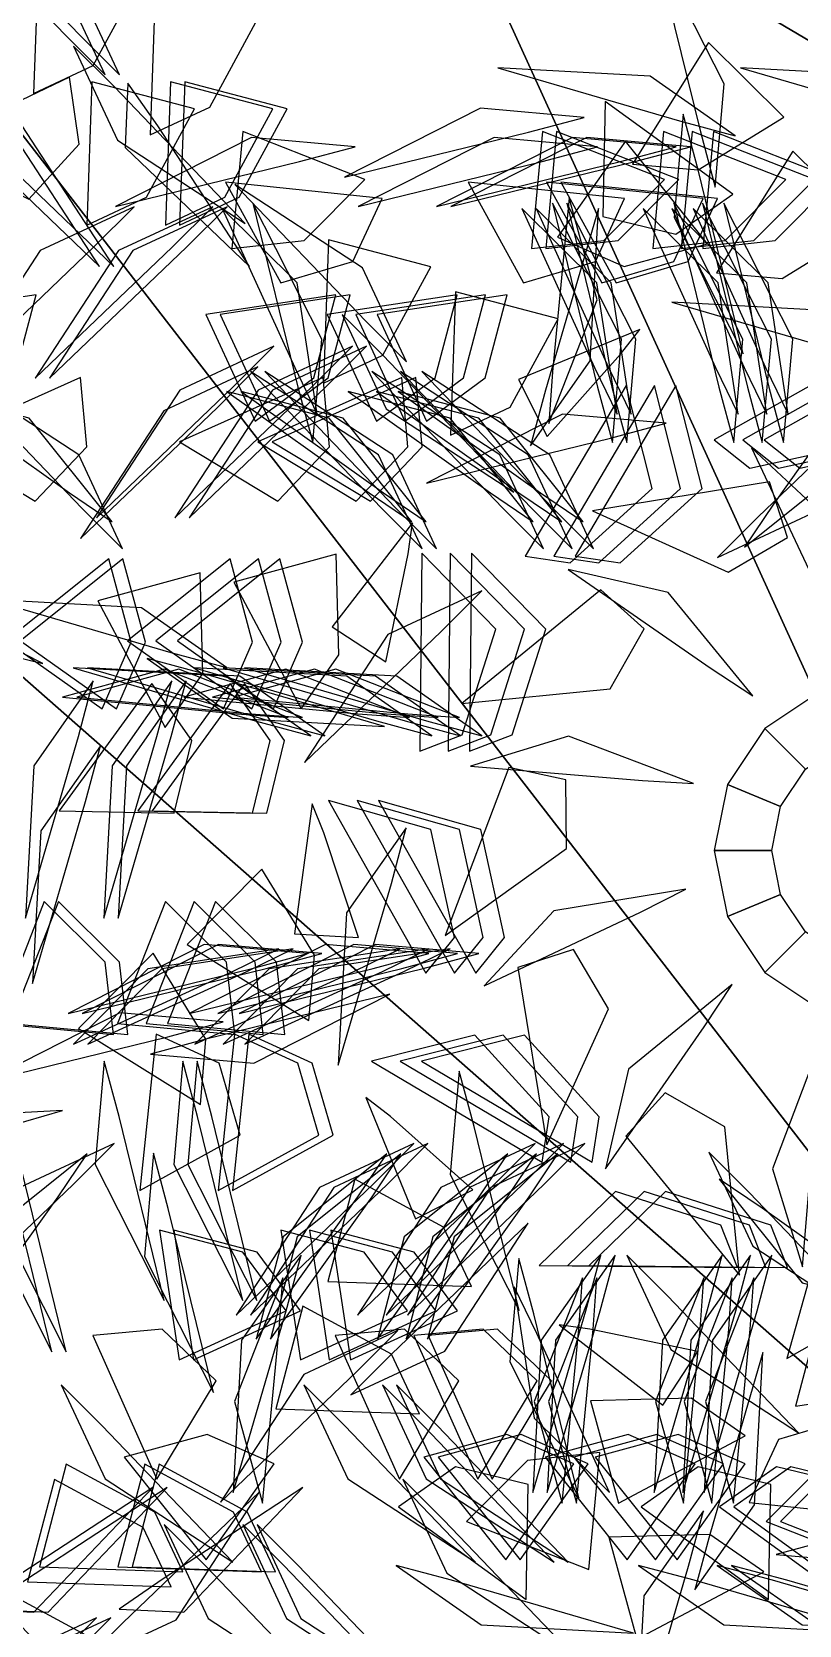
# Model space of a CAD drawing. Header units: millimetres. Extents: x 116.8 to 135.8, y -35.1 to -13.1.
# Drawn here: x 130.632 to 131.183, y -19.948 to -18.805 of the extents above; entities that cross this region are included whole.
import ezdxf

# ---------------------------------------------------------------- set-up
doc = ezdxf.new("R2010")
doc.units = ezdxf.units.MM
for name, color, linetype in [('FOGLIE', 62, 'CONTINUOUS'), ('GAMBO', 36, 'CONTINUOUS'), ('PARETE_INTERNA', 7, 'CONTINUOUS'), ('PRATO', 83, 'CONTINUOUS'), ('RIVESTIMENTO', 33, 'CONTINUOUS')]:
    doc.layers.add(name, color=color, linetype=linetype)

msp = doc.modelspace()

# ---------------------------------------------------------------- linework, layer by layer
at = {"layer": 'FOGLIE'}
for points in [[(130.655268, -18.806428, 4.457389), (130.684436, -18.835596, 4.457389), (130.652977, -18.768055, 4.392201), (130.56125, -18.70822, 4.44982)], [(130.665509, -18.806428, 4.314046), (130.694677, -18.835596, 4.314046), (130.663218, -18.768055, 4.248857), (130.571491, -18.70822, 4.306476)], [(130.675844, -18.829039, 1.951303), (130.710323, -18.765466, 1.918048), (130.636789, -18.746162, 1.811935), (130.633155, -18.849117, 1.925459)], [(131.111605, -18.876485, 3.83829), (131.122281, -18.916329, 3.83829), (131.128808, -18.842108, 3.773101), (131.079286, -18.744425, 3.83072)], [(130.759528, -18.858778, 1.708079), (130.794007, -18.795205, 1.674825), (130.720473, -18.775901, 1.568711), (130.716839, -18.878856, 1.682236)], [(131.280536, -18.817415, 1.772226), (131.320381, -18.828091, 1.772226), (131.259366, -18.785328, 1.707038), (131.15001, -18.779374, 1.764657)], [(130.690967, -18.844162, 4.690909), (130.661799, -18.814994, 4.690909), (130.693257, -18.882535, 4.62572), (130.784985, -18.94237, 4.683339)], [(131.109942, -18.903816, 4.167042), (131.171588, -18.866, 4.133788), (131.117557, -18.812515, 4.027674), (131.062933, -18.89986, 4.141199)], [(131.096771, -18.868666, 2.264369), (131.136615, -18.879342, 2.264369), (131.075601, -18.836579, 2.19918), (130.966245, -18.830625, 2.256799)], [(131.270871, -18.868666, 1.788264), (131.310716, -18.879342, 1.788264), (131.249701, -18.836579, 1.723076), (131.140345, -18.830625, 1.780695)], [(130.665866, -18.885422, 4.709379), (130.658932, -18.837249, 4.646392), (130.55522, -18.88689, 4.584589), (130.629593, -18.924966, 4.713118)], [(130.614651, -18.872384, 4.510238), (130.593315, -18.84154, 4.493062), (130.591253, -18.887888, 4.580519), (130.680514, -18.973321, 4.573603)], [(130.624892, -18.872384, 4.366894), (130.603556, -18.84154, 4.349719), (130.601495, -18.887888, 4.437175), (130.690755, -18.973321, 4.43026)], [(130.714037, -18.923558, 2.207891), (130.748515, -18.859985, 2.174637), (130.674981, -18.840681, 2.068523), (130.671348, -18.943636, 2.182048)], [(130.722184, -18.872384, 4.034133), (130.700847, -18.84154, 4.016958), (130.698786, -18.887888, 4.104414), (130.788046, -18.973321, 4.097499)], [(130.770363, -18.923558, 2.873414), (130.804842, -18.859985, 2.84016), (130.731308, -18.840681, 2.734046), (130.727674, -18.943637, 2.84757)], [(130.780604, -18.923558, 3.226653), (130.815083, -18.859985, 3.193399), (130.741549, -18.840681, 3.087285), (130.737915, -18.943637, 3.200809)], [(131.093963, -18.950024, 2.339468), (131.134809, -18.921274, 2.277491), (131.04333, -18.854917, 2.212156), (131.041739, -18.93729, 2.341435)], [(130.988325, -18.876858, 1.772226), (131.028169, -18.866182, 1.772226), (130.953948, -18.859655, 1.707038), (130.856265, -18.909177, 1.764657)], [(131.109942, -18.903816, 1.895174), (131.099265, -18.863971, 1.895174), (131.092739, -18.938193, 1.829986), (131.14226, -19.035875, 1.887605)], [(130.827328, -18.954522, 1.428323), (130.870885, -18.910706, 1.378133), (130.783172, -18.876336, 1.287773), (130.775361, -18.960387, 1.415739)], [(131.042393, -18.954522, 4.54604), (131.08595, -18.910706, 4.49585), (130.998237, -18.876336, 4.405489), (130.990426, -18.960387, 4.533455)], [(131.052634, -18.954522, 4.402697), (131.096192, -18.910706, 4.352507), (131.008478, -18.876336, 4.262146), (131.000667, -18.960387, 4.390112)], [(131.129443, -18.954522, 3.552876), (131.173, -18.910706, 3.502686), (131.085287, -18.876336, 3.412325), (131.077476, -18.960387, 3.540291)], [(131.149926, -18.954522, 4.069935), (131.193483, -18.910706, 4.019745), (131.105769, -18.876336, 3.929385), (131.097958, -18.960387, 4.057351)], [(131.165288, -18.954522, 3.701338), (131.208845, -18.910706, 3.651148), (131.121131, -18.876336, 3.560788), (131.11332, -18.960387, 3.688754)], [(130.823934, -18.897912, 2.264369), (130.863778, -18.887236, 2.264369), (130.789556, -18.880709, 2.19918), (130.691874, -18.93023, 2.256799)], [(130.998034, -18.897912, 1.788264), (131.037878, -18.887236, 1.788264), (130.963657, -18.880709, 1.723076), (130.865974, -18.93023, 1.780695)], [(131.05436, -18.897912, 2.453787), (131.094205, -18.887236, 2.453787), (131.019983, -18.880709, 2.388598), (130.922301, -18.93023, 2.446217)], [(131.064602, -18.897912, 2.807025), (131.104446, -18.887236, 2.807025), (131.030224, -18.880709, 2.741837), (130.932542, -18.93023, 2.799456)], [(131.056999, -18.973155, 1.428323), (131.116629, -18.956988, 1.378133), (131.057852, -18.883366, 1.287773), (131.009062, -18.95225, 1.415739)], [(131.170313, -18.981742, 1.692042), (131.231958, -18.943926, 1.658788), (131.177928, -18.890441, 1.552674), (131.123304, -18.977786, 1.666199)], [(130.862181, -18.969774, 2.339468), (130.883179, -18.924453, 2.277491), (130.770778, -18.912726, 2.212156), (130.810587, -18.984858, 2.341435)], [(130.871561, -19.01248, 3.83829), (130.900729, -19.041648, 3.83829), (130.86927, -18.974107, 3.773101), (130.777543, -18.914272, 3.83072)], [(131.036281, -18.969774, 1.863364), (131.057279, -18.924453, 1.801386), (130.944879, -18.912726, 1.736051), (130.984687, -18.984858, 1.86533)], [(131.092608, -18.969774, 2.528886), (131.113606, -18.924453, 2.466908), (131.001205, -18.912726, 2.401574), (131.041013, -18.984858, 2.530853)], [(131.102849, -18.969774, 2.882125), (131.123847, -18.924453, 2.820147), (131.011446, -18.912726, 2.754812), (131.051255, -18.984858, 2.884092)], [(131.005413, -19.048825, 1.38259), (131.002825, -19.085814, 1.364516), (131.037488, -18.997054, 1.337666), (131.017455, -18.923922, 1.435464)], [(130.676183, -18.959468, 2.026142), (130.705351, -18.9303, 2.026142), (130.637809, -18.961759, 1.960954), (130.577975, -19.053486, 2.018573)], [(130.732509, -18.959468, 2.691664), (130.761677, -18.9303, 2.691664), (130.694136, -18.961759, 2.626476), (130.634301, -19.053486, 2.684095)], [(130.74275, -18.959468, 3.044903), (130.771918, -18.9303, 3.044903), (130.704377, -18.961759, 2.979715), (130.644542, -19.053486, 3.037334)], [(130.820488, -19.045847, 1.38259), (130.836741, -19.079175, 1.364516), (130.82238, -18.984974, 1.337666), (130.768466, -18.931657, 1.435464)], [(130.822772, -19.059829, 1.386198), (130.833448, -19.099674, 1.386198), (130.839975, -19.025452, 1.32101), (130.790454, -18.92777, 1.378628)], [(131.035553, -19.045847, 4.500307), (131.051806, -19.079175, 4.482233), (131.037445, -18.984974, 4.455383), (130.983531, -18.931657, 4.553181)], [(131.0004, -19.062076, 1.386198), (130.989724, -19.10192, 1.386198), (131.032487, -19.040906, 1.32101), (131.038441, -18.93155, 1.378628)], [(131.045794, -19.045847, 4.356963), (131.062047, -19.079175, 4.33889), (131.047686, -18.984974, 4.312039), (130.993772, -18.931657, 4.409838)], [(131.037837, -19.059829, 4.503915), (131.048514, -19.099674, 4.503915), (131.05504, -19.025452, 4.438726), (131.005519, -18.92777, 4.496345)], [(131.048078, -19.059829, 4.360571), (131.058755, -19.099674, 4.360571), (131.065281, -19.025452, 4.295383), (131.01576, -18.92777, 4.353002)], [(131.122603, -19.045847, 3.507142), (131.138856, -19.079175, 3.489069), (131.124495, -18.984974, 3.462218), (131.070581, -18.931657, 3.560017)], [(131.143085, -19.045847, 4.024202), (131.159339, -19.079175, 4.006129), (131.144978, -18.984974, 3.979278), (131.091063, -18.931657, 4.077076)], [(131.124887, -19.059829, 3.51075), (131.135564, -19.099674, 3.51075), (131.14209, -19.025452, 3.445562), (131.092569, -18.92777, 3.503181)], [(131.158447, -19.045847, 3.655605), (131.174701, -19.079175, 3.637532), (131.16034, -18.984974, 3.610681), (131.106425, -18.931657, 3.708479)], [(131.14537, -19.059829, 4.02781), (131.156046, -19.099674, 4.02781), (131.162573, -19.025452, 3.962622), (131.113052, -18.92777, 4.020241)], [(131.160731, -19.059829, 3.659213), (131.171408, -19.099674, 3.659213), (131.177935, -19.025452, 3.594025), (131.128413, -18.92777, 3.651644)], [(130.883786, -19.036981, 4.167042), (130.918265, -18.973408, 4.133788), (130.844731, -18.954104, 4.027674), (130.841097, -19.05706, 4.141199)], [(130.619111, -19.053221, 1.428323), (130.634924, -18.993496, 1.378133), (130.541777, -19.007588, 1.287773), (130.577038, -19.084283, 1.415739)], [(130.834176, -19.053221, 4.54604), (130.849989, -18.993496, 4.49585), (130.756842, -19.007588, 4.405489), (130.792103, -19.084283, 4.533455)], [(130.844417, -19.053221, 4.402697), (130.86023, -18.993496, 4.352507), (130.767083, -19.007588, 4.262146), (130.802344, -19.084284, 4.390112)], [(130.921226, -19.053221, 3.552876), (130.937039, -18.993496, 3.502686), (130.843892, -19.007588, 3.412325), (130.879153, -19.084283, 3.540291)], [(130.941708, -19.053221, 4.069935), (130.957522, -18.993496, 4.019745), (130.864374, -19.007588, 3.929385), (130.899635, -19.084283, 4.057351)], [(130.95707, -19.053221, 3.701338), (130.972884, -18.993496, 3.651148), (130.879736, -19.007588, 3.560788), (130.914997, -19.084283, 3.688754)], [(130.975032, -19.074282, 1.692042), (131.009511, -19.010709, 1.658788), (130.935977, -18.991405, 1.552674), (130.932343, -19.09436, 1.666199)], [(131.221722, -19.036912, 1.76688), (131.261567, -19.047588, 1.76688), (131.200552, -19.004825, 1.701692), (131.091196, -18.99887, 1.759311)], [(130.883786, -19.036981, 1.895174), (130.854618, -19.007813, 1.895174), (130.886077, -19.075354, 1.829986), (130.977804, -19.135189, 1.887605)], [(131.054401, -19.036267, 2.195368), (131.068139, -19.018555, 2.16074), (130.981011, -19.05428, 2.191292), (131.001725, -19.09529, 2.306197)], [(131.147108, -19.118061, 3.247581), (131.224653, -19.101121, 3.253574), (131.24544, -19.027713, 3.147653), (131.121572, -19.097569, 3.204903)], [(131.167591, -19.118061, 3.76464), (131.245136, -19.101121, 3.770634), (131.265923, -19.027713, 3.664713), (131.142054, -19.097569, 3.721963)], [(131.182952, -19.118061, 3.396043), (131.260497, -19.101121, 3.402037), (131.281284, -19.027713, 3.296116), (131.157416, -19.097569, 3.353366)], [(130.776373, -19.059659, 1.788264), (130.805541, -19.030491, 1.788264), (130.738, -19.061949, 1.723076), (130.678165, -19.153677, 1.780695)], [(130.8327, -19.059659, 2.453787), (130.861868, -19.030491, 2.453787), (130.794326, -19.061949, 2.388598), (130.734492, -19.153677, 2.446217)], [(130.842941, -19.059659, 2.807025), (130.872109, -19.030491, 2.807025), (130.804567, -19.061949, 2.741837), (130.744733, -19.153677, 2.799456)], [(130.667819, -19.146698, 1.386198), (130.696987, -19.175866, 1.386198), (130.665528, -19.108324, 1.32101), (130.573801, -19.04849, 1.378628)], [(130.764984, -19.074443, 1.772226), (130.794152, -19.045275, 1.772226), (130.726611, -19.076734, 1.707038), (130.666776, -19.168462, 1.764657)], [(130.882884, -19.146698, 4.503915), (130.912052, -19.175866, 4.503915), (130.880593, -19.108324, 4.438726), (130.788866, -19.04849, 4.496345)], [(130.893125, -19.146698, 4.360571), (130.922293, -19.175866, 4.360571), (130.890835, -19.108324, 4.295383), (130.799107, -19.04849, 4.353002)], [(130.969934, -19.146698, 3.51075), (130.999102, -19.175866, 3.51075), (130.967643, -19.108324, 3.445562), (130.875916, -19.04849, 3.503181)], [(130.990416, -19.146698, 4.02781), (131.019584, -19.175866, 4.02781), (130.988126, -19.108324, 3.962622), (130.896398, -19.04849, 4.020241)], [(131.005778, -19.146698, 3.659213), (131.034946, -19.175866, 3.659213), (131.003488, -19.108324, 3.594025), (130.91176, -19.04849, 3.651644)], [(131.164073, -19.143866, 1.38259), (131.143337, -19.174606, 1.364516), (131.217737, -19.115068, 1.337666), (131.236954, -19.041718, 1.435464)], [(130.658849, -19.135731, 1.38259), (130.689589, -19.156467, 1.364516), (130.630052, -19.082067, 1.337666), (130.556702, -19.06285, 1.435464)], [(130.671327, -19.102769, 2.339468), (130.666851, -19.053021, 2.277491), (130.563646, -19.099066, 2.212156), (130.634187, -19.14163, 2.341435)], [(130.845427, -19.102769, 1.863364), (130.840951, -19.053021, 1.801386), (130.737746, -19.099065, 1.736051), (130.808287, -19.14163, 1.86533)], [(130.873914, -19.135731, 4.500307), (130.904654, -19.156467, 4.482233), (130.845117, -19.082067, 4.455383), (130.771767, -19.06285, 4.553181)], [(130.884156, -19.135731, 4.356963), (130.914895, -19.156467, 4.33889), (130.855358, -19.082067, 4.312039), (130.782008, -19.06285, 4.409838)], [(130.901753, -19.102769, 2.528886), (130.897278, -19.053021, 2.466908), (130.794073, -19.099066, 2.401574), (130.864613, -19.14163, 2.530853)], [(130.911995, -19.102769, 2.882125), (130.907519, -19.053021, 2.820147), (130.804314, -19.099066, 2.754812), (130.874855, -19.14163, 2.884092)], [(130.960965, -19.135731, 3.507142), (130.991704, -19.156467, 3.489069), (130.932167, -19.082067, 3.462218), (130.858817, -19.06285, 3.560017)], [(130.981447, -19.135731, 4.024202), (131.012187, -19.156467, 4.006129), (130.952649, -19.082067, 3.979278), (130.879299, -19.06285, 4.077076)], [(130.996809, -19.135731, 3.655605), (131.027549, -19.156467, 3.637532), (130.968011, -19.082067, 3.610681), (130.894661, -19.06285, 3.708479)], [(131.018293, -19.186017, 3.247581), (131.07698, -19.132574, 3.253574), (131.058278, -19.058608, 3.147653), (130.985933, -19.181039, 3.204903)], [(131.038776, -19.186017, 3.76464), (131.097462, -19.132574, 3.770634), (131.07876, -19.058608, 3.664713), (131.006415, -19.181039, 3.721963)], [(131.054138, -19.186017, 3.396043), (131.112824, -19.132574, 3.402037), (131.094122, -19.058608, 3.296116), (131.021777, -19.181039, 3.353366)], [(131.153107, -19.152835, 1.386198), (131.123939, -19.182003, 1.386198), (131.19148, -19.150545, 1.32101), (131.251315, -19.058817, 1.378628)], [(131.047139, -19.096355, 1.76688), (131.086983, -19.085679, 1.76688), (131.012762, -19.079152, 1.701692), (130.915079, -19.128673, 1.759311)], [(131.201178, -19.21561, 3.034303), (131.217652, -19.248277, 3.015248), (131.202107, -19.153564, 2.990982), (131.148336, -19.103409, 3.090518)], [(131.174214, -19.167682, 2.172488), (131.161347, -19.127789, 2.104819), (131.034163, -19.148514, 2.083968), (131.131611, -19.192712, 2.193746)], [(130.901912, -19.179457, 2.195368), (130.904953, -19.157249, 2.16074), (130.847361, -19.231753, 2.191292), (130.885805, -19.256911, 2.306197)], [(130.532262, -19.203639, 4.034133), (130.498362, -19.187596, 4.016958), (130.519751, -19.228765, 4.104414), (130.639769, -19.258122, 4.097499)], [(130.703203, -19.242805, 4.54604), (130.687036, -19.183176, 4.49585), (130.613414, -19.241953, 4.405489), (130.682299, -19.290743, 4.533455)], [(130.713445, -19.242805, 4.402697), (130.697277, -19.183176, 4.352507), (130.623655, -19.241953, 4.262146), (130.69254, -19.290743, 4.390112)], [(130.790254, -19.242805, 3.552876), (130.774086, -19.183176, 3.502686), (130.700464, -19.241953, 3.412325), (130.769349, -19.290743, 3.540291)], [(130.810736, -19.242805, 4.069935), (130.794569, -19.183176, 4.019745), (130.720947, -19.241953, 3.929385), (130.789831, -19.290743, 4.057351)], [(130.826098, -19.242805, 3.701338), (130.80993, -19.183176, 3.651148), (130.736308, -19.241953, 3.560788), (130.805193, -19.290743, 3.688754)], [(130.852184, -19.252063, 1.692042), (130.850257, -19.179769, 1.658788), (130.776922, -19.199818, 1.552674), (130.825253, -19.290797, 1.666199)], [(130.940715, -19.309276, 3.247581), (130.964817, -19.233651, 3.253574), (130.911637, -19.178945, 3.147653), (130.910201, -19.321146, 3.204903)], [(130.961197, -19.309276, 3.76464), (130.9853, -19.233651, 3.770634), (130.93212, -19.178945, 3.664713), (130.930683, -19.321146, 3.721963)], [(130.976559, -19.309276, 3.396043), (131.000661, -19.233651, 3.402037), (130.947481, -19.178945, 3.296116), (130.946045, -19.321146, 3.353366)], [(130.754512, -19.265383, 4.167042), (130.752585, -19.193088, 4.133788), (130.679251, -19.213137, 4.027674), (130.727582, -19.304116, 4.141199)], [(131.118697, -19.261384, 3.034303), (131.149297, -19.281437, 3.015248), (131.088477, -19.207186, 2.990982), (131.016833, -19.190637, 3.090518)], [(130.925667, -19.235126, 1.76688), (130.954835, -19.205958, 1.76688), (130.887294, -19.237417, 1.701692), (130.827459, -19.329144, 1.759311)], [(131.07138, -19.233359, 2.172488), (131.040291, -19.205245, 2.104819), (130.940509, -19.286785, 2.083968), (131.047, -19.276338, 2.193746)], [(130.731674, -19.250278, 3.83829), (130.771519, -19.260954, 3.83829), (130.710504, -19.218191, 3.773101), (130.601148, -19.212236, 3.83072)], [(130.754512, -19.265383, 1.895174), (130.714668, -19.254707, 1.895174), (130.775682, -19.29747, 1.829986), (130.885038, -19.303425, 1.887605)], [(130.778873, -19.294392, 4.500307), (130.815863, -19.29698, 4.482233), (130.727102, -19.262317, 4.455383), (130.65397, -19.282349, 4.553181)], [(130.792124, -19.299405, 4.503915), (130.831969, -19.310081, 4.503915), (130.770954, -19.267318, 4.438726), (130.661598, -19.261363, 4.496345)], [(130.789115, -19.294392, 4.356963), (130.826104, -19.29698, 4.33889), (130.737343, -19.262317, 4.312039), (130.664212, -19.282349, 4.409838)], [(130.802365, -19.299405, 4.360571), (130.84221, -19.310081, 4.360571), (130.781195, -19.267318, 4.295383), (130.67184, -19.261363, 4.353002)], [(130.865923, -19.294392, 3.507142), (130.902913, -19.29698, 3.489069), (130.814152, -19.262317, 3.462218), (130.741021, -19.282349, 3.560017)], [(130.879174, -19.299405, 3.51075), (130.919019, -19.310081, 3.51075), (130.858004, -19.267318, 3.445562), (130.748648, -19.261363, 3.503181)], [(130.886406, -19.294392, 4.024202), (130.923395, -19.29698, 4.006129), (130.834635, -19.262317, 3.979278), (130.761503, -19.282349, 4.077076)], [(130.899657, -19.299405, 4.02781), (130.939501, -19.310081, 4.02781), (130.878487, -19.267318, 3.962622), (130.769131, -19.261363, 4.020241)], [(130.901768, -19.294392, 3.655605), (130.938757, -19.29698, 3.637532), (130.849996, -19.262317, 3.610681), (130.776865, -19.282349, 3.708479)], [(130.915019, -19.299405, 3.659213), (130.954863, -19.310081, 3.659213), (130.893848, -19.267318, 3.594025), (130.784493, -19.261363, 3.651644)], [(130.665282, -19.310566, 1.788264), (130.675959, -19.270722, 1.788264), (130.633195, -19.331736, 1.723076), (130.627241, -19.441092, 1.780695)], [(130.74664, -19.313374, 1.863364), (130.71789, -19.272528, 1.801386), (130.651534, -19.364007, 1.736051), (130.733906, -19.365598, 1.86533)], [(130.721609, -19.310566, 2.453787), (130.732285, -19.270722, 2.453787), (130.689522, -19.331736, 2.388598), (130.683567, -19.441092, 2.446217)], [(130.73185, -19.310566, 2.807025), (130.742526, -19.270722, 2.807025), (130.699763, -19.331736, 2.741837), (130.693809, -19.441092, 2.799456)], [(130.802966, -19.313374, 2.528886), (130.774216, -19.272528, 2.466908), (130.70786, -19.364007, 2.401574), (130.790233, -19.365598, 2.530853)], [(130.813208, -19.313374, 2.882125), (130.784458, -19.272528, 2.820147), (130.718101, -19.364007, 2.754812), (130.800474, -19.365598, 2.884092)], [(131.070152, -19.342267, 3.034303), (131.106679, -19.344333, 3.015248), (131.016883, -19.31044, 2.990982), (130.946562, -19.331929, 3.090518)], [(130.670358, -19.357228, 1.772226), (130.681034, -19.317383, 1.772226), (130.638271, -19.378398, 1.707038), (130.632316, -19.487753, 1.764657)], [(131.015162, -19.341655, 2.172488), (130.974181, -19.332851, 2.104819), (130.928537, -19.453358, 2.083968), (131.015538, -19.391065, 2.193746)], [(130.841448, -19.379708, 2.195368), (130.832978, -19.358955, 2.16074), (130.820353, -19.452273, 2.191292), (130.866225, -19.454838, 2.306197)], [(130.935159, -19.454811, 3.247581), (130.91822, -19.377266, 3.253574), (130.844811, -19.35648, 3.147653), (130.914668, -19.480348, 3.204903)], [(130.955642, -19.454811, 3.76464), (130.938702, -19.377266, 3.770634), (130.865294, -19.356479, 3.664713), (130.93515, -19.480348, 3.721963)], [(130.971003, -19.454811, 3.396043), (130.954064, -19.377266, 3.402037), (130.880656, -19.35648, 3.296116), (130.950512, -19.480348, 3.353366)], [(130.889855, -19.416042, 1.76688), (130.900531, -19.376197, 1.76688), (130.857768, -19.437212, 1.701692), (130.851813, -19.546567, 1.759311)], [(130.834685, -19.467451, 1.692042), (130.796869, -19.405806, 1.658788), (130.743384, -19.459836, 1.552674), (130.830729, -19.51446, 1.666199)], [(130.68457, -19.472476, 4.54604), (130.640754, -19.428919, 4.49585), (130.606384, -19.516633, 4.405489), (130.690435, -19.524444, 4.533455)], [(130.694812, -19.472476, 4.402697), (130.650996, -19.428919, 4.352507), (130.616626, -19.516633, 4.262146), (130.700676, -19.524444, 4.390112)], [(130.771621, -19.472476, 3.552876), (130.727804, -19.428919, 3.502686), (130.693435, -19.516633, 3.412325), (130.777485, -19.524444, 3.540291)], [(130.792103, -19.472476, 4.069935), (130.748287, -19.428919, 4.019745), (130.713917, -19.516633, 3.929385), (130.797968, -19.524444, 4.057351)], [(130.807465, -19.472476, 3.701338), (130.763649, -19.428919, 3.651148), (130.729279, -19.516633, 3.560788), (130.813329, -19.524444, 3.688754)], [(131.068553, -19.436585, 3.034303), (131.101219, -19.420111, 3.015248), (131.006507, -19.435657, 2.990982), (130.956352, -19.489428, 3.090518)], [(130.789878, -19.477032, 4.503915), (130.829722, -19.466356, 4.503915), (130.7555, -19.459829, 4.438726), (130.657818, -19.50935, 4.496345)], [(130.775896, -19.479317, 4.500307), (130.809224, -19.463063, 4.482233), (130.715023, -19.477424, 4.455383), (130.661705, -19.531339, 4.553181)], [(130.800119, -19.477032, 4.360571), (130.839963, -19.466356, 4.360571), (130.765742, -19.459829, 4.295383), (130.668059, -19.50935, 4.353002)], [(130.786137, -19.479317, 4.356963), (130.819465, -19.463063, 4.33889), (130.725264, -19.477424, 4.312039), (130.671947, -19.531339, 4.409838)], [(130.876928, -19.477032, 3.51075), (130.916772, -19.466356, 3.51075), (130.84255, -19.459829, 3.445562), (130.744868, -19.50935, 3.503181)], [(130.862946, -19.479317, 3.507142), (130.896274, -19.463063, 3.489069), (130.802073, -19.477424, 3.462218), (130.748755, -19.531339, 3.560017)], [(130.89741, -19.477032, 4.02781), (130.937255, -19.466356, 4.02781), (130.863033, -19.459829, 3.962622), (130.765351, -19.50935, 4.020241)], [(130.883428, -19.479317, 4.024202), (130.916756, -19.463063, 4.006129), (130.822555, -19.477424, 3.979278), (130.769238, -19.531339, 4.077076)], [(130.912772, -19.477032, 3.659213), (130.952616, -19.466356, 3.659213), (130.878395, -19.459829, 3.594025), (130.780713, -19.50935, 3.651644)], [(130.89879, -19.479317, 3.655605), (130.932118, -19.463063, 3.637532), (130.837917, -19.477424, 3.610681), (130.7846, -19.531339, 3.708479)], [(130.756759, -19.527822, 4.167042), (130.718943, -19.466176, 4.133788), (130.665458, -19.520206, 4.027674), (130.752803, -19.574831, 4.141199)], [(131.020624, -19.46355, 2.172488), (130.980732, -19.476417, 2.104819), (131.001457, -19.603601, 2.083968), (131.045655, -19.506153, 2.193746)], [(130.756759, -19.527822, 1.895174), (130.716914, -19.538498, 1.895174), (130.791136, -19.545025, 1.829986), (130.888818, -19.495504, 1.887605)], [(131.114327, -19.519067, 3.034303), (131.13438, -19.488467, 3.015248), (131.060129, -19.549287, 2.990982), (131.04358, -19.620931, 3.090518)], [(130.729428, -19.526159, 3.83829), (130.769272, -19.515483, 3.83829), (130.69505, -19.508956, 3.773101), (130.597368, -19.558477, 3.83072)], [(130.76639, -19.545156, 1.863364), (130.721069, -19.524158, 1.801386), (130.709342, -19.636559, 1.736051), (130.781474, -19.596751, 1.86533)], [(130.822717, -19.545156, 2.528886), (130.777396, -19.524158, 2.466908), (130.765669, -19.636559, 2.401574), (130.837801, -19.59675, 2.530853)], [(130.832958, -19.545156, 2.882125), (130.787637, -19.524158, 2.820147), (130.77591, -19.636559, 2.754812), (130.848042, -19.59675, 2.884092)], [(131.003116, -19.583626, 3.247581), (130.949673, -19.52494, 3.253574), (130.875706, -19.543642, 3.147653), (130.998138, -19.615987, 3.204903)], [(131.023598, -19.583626, 3.76464), (130.970155, -19.52494, 3.770634), (130.896189, -19.543642, 3.664713), (131.01862, -19.615987, 3.721963)], [(131.03896, -19.583626, 3.396043), (130.985517, -19.52494, 3.402037), (130.91155, -19.543642, 3.296116), (131.033982, -19.615987, 3.353366)], [(131.19521, -19.567612, 3.034303), (131.197276, -19.531085, 3.015248), (131.163383, -19.620881, 2.990982), (131.184872, -19.691202, 3.090518)], [(130.694528, -19.583403, 1.788264), (130.683852, -19.543559, 1.788264), (130.677325, -19.617781, 1.723076), (130.726847, -19.715463, 1.780695)], [(130.750855, -19.583403, 2.453787), (130.740179, -19.543559, 2.453787), (130.733652, -19.617781, 2.388598), (130.783173, -19.715463, 2.446217)], [(130.761096, -19.583403, 2.807025), (130.75042, -19.543559, 2.807025), (130.743893, -19.617781, 2.741837), (130.793414, -19.715463, 2.799456)], [(130.949298, -19.590625, 1.76688), (130.938622, -19.55078, 1.76688), (130.932095, -19.625002, 1.701692), (130.981616, -19.722684, 1.759311)], [(130.88921, -19.583363, 2.195368), (130.871498, -19.569625, 2.16074), (130.907223, -19.656753, 2.191292), (130.948233, -19.636039, 2.306197)], [(131.086302, -19.566384, 2.172488), (131.058188, -19.597473, 2.104819), (131.139728, -19.697255, 2.083968), (131.12928, -19.590764, 2.193746)], [(130.533412, -19.585475, 4.034133), (130.496032, -19.588532, 4.016958), (130.53514, -19.61349, 4.104414), (130.653758, -19.578905, 4.097499)], [(130.613992, -19.620076, 2.691664), (130.603316, -19.580231, 2.691664), (130.596789, -19.654453, 2.626476), (130.64631, -19.752135, 2.684095)], [(130.624234, -19.620076, 3.044903), (130.613557, -19.580231, 3.044903), (130.607031, -19.654453, 2.979715), (130.656552, -19.752135, 3.037334)], [(130.661681, -19.631986, 1.386198), (130.690849, -19.602818, 1.386198), (130.623308, -19.634276, 1.32101), (130.563473, -19.726004, 1.378628)], [(130.650715, -19.640955, 1.38259), (130.671451, -19.610215, 1.364516), (130.597051, -19.669753, 1.337666), (130.577834, -19.743103, 1.435464)], [(130.729801, -19.649439, 1.772226), (130.719125, -19.609594, 1.772226), (130.712598, -19.683816, 1.707038), (130.762119, -19.781498, 1.764657)], [(130.876746, -19.631986, 4.503915), (130.905914, -19.602818, 4.503915), (130.838373, -19.634276, 4.438726), (130.778538, -19.726004, 4.496345)], [(130.886987, -19.631986, 4.360571), (130.916155, -19.602818, 4.360571), (130.848614, -19.634276, 4.295383), (130.788779, -19.726004, 4.353002)], [(130.86578, -19.640955, 4.500307), (130.886516, -19.610215, 4.482233), (130.812116, -19.669753, 4.455383), (130.792899, -19.743103, 4.553181)], [(130.876021, -19.640955, 4.356963), (130.896757, -19.610215, 4.33889), (130.822357, -19.669753, 4.312039), (130.80314, -19.743103, 4.409838)], [(130.963796, -19.631986, 3.51075), (130.992964, -19.602818, 3.51075), (130.925423, -19.634276, 3.445562), (130.865588, -19.726004, 3.503181)], [(130.95283, -19.640955, 3.507142), (130.973566, -19.610215, 3.489069), (130.899166, -19.669753, 3.462218), (130.879949, -19.743103, 3.560017)], [(130.984279, -19.631986, 4.02781), (131.013447, -19.602818, 4.02781), (130.945905, -19.634276, 3.962622), (130.886071, -19.726004, 4.020241)], [(130.973312, -19.640955, 4.024202), (130.994048, -19.610215, 4.006129), (130.919648, -19.669753, 3.979278), (130.900431, -19.743103, 4.077076)], [(130.99964, -19.631986, 3.659213), (131.028809, -19.602818, 3.659213), (130.961267, -19.634276, 3.594025), (130.901433, -19.726004, 3.651644)], [(130.988674, -19.640955, 3.655605), (131.00941, -19.610215, 3.637532), (130.93501, -19.669753, 3.610681), (130.915793, -19.743103, 3.708479)], [(131.146969, -19.638123, 1.386198), (131.117801, -19.608955, 1.386198), (131.14926, -19.676497, 1.32101), (131.240987, -19.736331, 1.378628)], [(130.927224, -19.662732, 1.692042), (130.863652, -19.628253, 1.658788), (130.844348, -19.701787, 1.552674), (130.947303, -19.705421, 1.666199)], [(131.155939, -19.64909, 1.38259), (131.125199, -19.628354, 1.364516), (131.184736, -19.702754, 1.337666), (131.258086, -19.721971, 1.435464)], [(131.126375, -19.661205, 3.247581), (131.050749, -19.637103, 3.253574), (130.996043, -19.690282, 3.147653), (131.138245, -19.691719, 3.204903)], [(131.146857, -19.661205, 3.76464), (131.071232, -19.637103, 3.770634), (131.016525, -19.690283, 3.664713), (131.158727, -19.691719, 3.721963)], [(131.162219, -19.661205, 3.396043), (131.086593, -19.637103, 3.402037), (131.031887, -19.690282, 3.296116), (131.174089, -19.691719, 3.353366)], [(130.783269, -19.680694, 4.54604), (130.723545, -19.66488, 4.49585), (130.737637, -19.758028, 4.405489), (130.814332, -19.722767, 4.533455)], [(130.79351, -19.680694, 4.402697), (130.733786, -19.66488, 4.352507), (130.747878, -19.758028, 4.262146), (130.824573, -19.722767, 4.390112)], [(130.870319, -19.680694, 3.552876), (130.810595, -19.66488, 3.502686), (130.824687, -19.758028, 3.412325), (130.901382, -19.722767, 3.540291)], [(130.890802, -19.680694, 4.069935), (130.831077, -19.66488, 4.019745), (130.845169, -19.758028, 3.929385), (130.921864, -19.722767, 4.057351)], [(130.906164, -19.680694, 3.701338), (130.846439, -19.66488, 3.651148), (130.860531, -19.758028, 3.560788), (130.937226, -19.722767, 3.688754)], [(130.889924, -19.753978, 1.895174), (130.860756, -19.783146, 1.895174), (130.928297, -19.751687, 1.829986), (130.988132, -19.65996, 1.887605)], [(131.27191, -19.66676, 3.247581), (131.194365, -19.6837, 3.253574), (131.173578, -19.757108, 3.147653), (131.297446, -19.687252, 3.204903)], [(130.814388, -19.722745, 1.386198), (130.825064, -19.682901, 1.386198), (130.782301, -19.743915, 1.32101), (130.776347, -19.853271, 1.378628)], [(130.992016, -19.724992, 1.386198), (130.98134, -19.685147, 1.386198), (130.974813, -19.759369, 1.32101), (131.024334, -19.857051, 1.378628)], [(131.029453, -19.722745, 4.503915), (131.040129, -19.682901, 4.503915), (130.997366, -19.743915, 4.438726), (130.991412, -19.853271, 4.496345)], [(131.039694, -19.722745, 4.360571), (131.050371, -19.682901, 4.360571), (131.007607, -19.743916, 4.295383), (131.001653, -19.853271, 4.353002)], [(131.088069, -19.712097, 1.76688), (131.058901, -19.682929, 1.76688), (131.090359, -19.75047, 1.701692), (131.182087, -19.810305, 1.759311)], [(131.116503, -19.722745, 3.51075), (131.127179, -19.682901, 3.51075), (131.084416, -19.743915, 3.445562), (131.078462, -19.853271, 3.503181)], [(131.136986, -19.722745, 4.02781), (131.147662, -19.682901, 4.02781), (131.104899, -19.743915, 3.962622), (131.098944, -19.853271, 4.020241)], [(131.152347, -19.722745, 3.659213), (131.163024, -19.682901, 3.659213), (131.12026, -19.743915, 3.594025), (131.114306, -19.853271, 3.651644)], [(130.809375, -19.735996, 1.38259), (130.811963, -19.699007, 1.364516), (130.7773, -19.787767, 1.337666), (130.797333, -19.860899, 1.435464)], [(131.02444, -19.735996, 4.500307), (131.027028, -19.699007, 4.482233), (130.992365, -19.787767, 4.455383), (131.012398, -19.860899, 4.553181)], [(131.034682, -19.735996, 4.356963), (131.03727, -19.699007, 4.33889), (131.002606, -19.787767, 4.312039), (131.022639, -19.860899, 4.409838)], [(131.111491, -19.735996, 3.507142), (131.114079, -19.699007, 3.489069), (131.079415, -19.787768, 3.462218), (131.099448, -19.860899, 3.560017)], [(131.131973, -19.735996, 4.024202), (131.134561, -19.699007, 4.006129), (131.099898, -19.787767, 3.979278), (131.11993, -19.860899, 4.077076)], [(131.147335, -19.735996, 3.655605), (131.149923, -19.699007, 3.637532), (131.115259, -19.787768, 3.610681), (131.135292, -19.860899, 3.708479)], [(131.195677, -19.7316, 1.428323), (131.179864, -19.791325, 1.378133), (131.273011, -19.777233, 1.287773), (131.23775, -19.700538, 1.415739)], [(130.9943, -19.738974, 1.38259), (130.978047, -19.705646, 1.364516), (130.992408, -19.799847, 1.337666), (131.046322, -19.853164, 1.435464)], [(130.889924, -19.753978, 4.167042), (130.826351, -19.719499, 4.133788), (130.807047, -19.793033, 4.027674), (130.910002, -19.796667, 4.141199)], [(130.725285, -19.73601, 2.339468), (130.675537, -19.740486, 2.277491), (130.721582, -19.843691, 2.212156), (130.764146, -19.77315, 2.341435)], [(130.865423, -19.766203, 3.83829), (130.894591, -19.737035, 3.83829), (130.82705, -19.768494, 3.773101), (130.767215, -19.860221, 3.83072)], [(130.899385, -19.73601, 1.863364), (130.849637, -19.740486, 1.801386), (130.895682, -19.843691, 1.736051), (130.938246, -19.77315, 1.86533)], [(130.955712, -19.73601, 2.528886), (130.905964, -19.740486, 2.466908), (130.952008, -19.843691, 2.401574), (130.994572, -19.77315, 2.530853)], [(130.965953, -19.73601, 2.882125), (130.916205, -19.740486, 2.820147), (130.96225, -19.843691, 2.754812), (131.004814, -19.77315, 2.884092)], [(131.0324, -19.735851, 2.195368), (131.010192, -19.732811, 2.16074), (131.084695, -19.790403, 2.191292), (131.109853, -19.751959, 2.306197)], [(131.118326, -19.883252, 1.895174), (131.10765, -19.923096, 1.895174), (131.150413, -19.862081, 1.829986), (131.156367, -19.752726, 1.887605)], [(130.682175, -19.805064, 2.264369), (130.653007, -19.775896, 2.264369), (130.684465, -19.843438, 2.19918), (130.776193, -19.903272, 2.256799)], [(130.856275, -19.805064, 1.788264), (130.827107, -19.775896, 1.788264), (130.858566, -19.843438, 1.723076), (130.950293, -19.903272, 1.780695)], [(130.912602, -19.805064, 2.453787), (130.883433, -19.775896, 2.453787), (130.914892, -19.843438, 2.388598), (131.00662, -19.903272, 2.446217)], [(130.922843, -19.805064, 2.807025), (130.893675, -19.775896, 2.807025), (130.925133, -19.843438, 2.741837), (131.016861, -19.903272, 2.799456)], [(131.105006, -19.78558, 1.692042), (131.032711, -19.787507, 1.658788), (131.052761, -19.860841, 1.552674), (131.143739, -19.812511, 1.666199)], [(131.167672, -19.815047, 2.339468), (131.146674, -19.860368, 2.277491), (131.259075, -19.872095, 2.212156), (131.219267, -19.799963, 2.341435)], [(130.757789, -19.811666, 1.428323), (130.698159, -19.827833, 1.378133), (130.756936, -19.901456, 1.287773), (130.805726, -19.832571, 1.415739)], [(130.972854, -19.811666, 4.54604), (130.913224, -19.827833, 4.49585), (130.972002, -19.901455, 4.405489), (131.020791, -19.832571, 4.533455)], [(130.983095, -19.811666, 4.402697), (130.923465, -19.827833, 4.352507), (130.982243, -19.901455, 4.262146), (131.031033, -19.832571, 4.390112)], [(131.059904, -19.811666, 3.552876), (131.000274, -19.827833, 3.502686), (131.059052, -19.901456, 3.412325), (131.107841, -19.832571, 3.540291)], [(131.080386, -19.811666, 4.069935), (131.020757, -19.827833, 4.019745), (131.079534, -19.901456, 3.929385), (131.128324, -19.832571, 4.057351)], [(131.095748, -19.811666, 3.701338), (131.036118, -19.827833, 3.651148), (131.094896, -19.901456, 3.560788), (131.143686, -19.832571, 3.688754)], [(130.98746, -19.830299, 1.428323), (130.943903, -19.874115, 1.378133), (131.031616, -19.908485, 1.287773), (131.039427, -19.824435, 1.415739)], [(131.202525, -19.830299, 4.54604), (131.158968, -19.874115, 4.49585), (131.246681, -19.908485, 4.405489), (131.254492, -19.824434, 4.533455)], [(131.212766, -19.830299, 4.402697), (131.169209, -19.874115, 4.352507), (131.256923, -19.908485, 4.262146), (131.264734, -19.824434, 4.390112)], [(130.720174, -19.867401, 2.207891), (130.656602, -19.832922, 2.174637), (130.637297, -19.906456, 2.068523), (130.740253, -19.91009, 2.182048)], [(130.776501, -19.867401, 2.873414), (130.712928, -19.832922, 2.84016), (130.693624, -19.906456, 2.734046), (130.796579, -19.91009, 2.84757)], [(130.786742, -19.867401, 3.226653), (130.723169, -19.832922, 3.193399), (130.703865, -19.906456, 3.087285), (130.80682, -19.91009, 3.200809)], [(130.93589, -19.834797, 2.339468), (130.895045, -19.863547, 2.277491), (130.986523, -19.929904, 2.212156), (130.988114, -19.847531, 2.341435)], [(131.10999, -19.834797, 1.863364), (131.069145, -19.863547, 1.801386), (131.160623, -19.929904, 1.736051), (131.162214, -19.847531, 1.86533)], [(131.166316, -19.834797, 2.528886), (131.125471, -19.863547, 2.466908), (131.216949, -19.929904, 2.401574), (131.218541, -19.847531, 2.530853)], [(131.176558, -19.834797, 2.882125), (131.135712, -19.863547, 2.820147), (131.227191, -19.929904, 2.754812), (131.228782, -19.847531, 2.884092)], [(130.617794, -19.91558, 4.510238), (130.586951, -19.936917, 4.493062), (130.633298, -19.938978, 4.580519), (130.718731, -19.849717, 4.573603)], [(130.628035, -19.91558, 4.366894), (130.597192, -19.936917, 4.349719), (130.643539, -19.938978, 4.437175), (130.728972, -19.849717, 4.43026)], [(130.71172, -19.878236, 1.708079), (130.648148, -19.843757, 1.674825), (130.628844, -19.917291, 1.568711), (130.731799, -19.920925, 1.682236)], [(130.725326, -19.91558, 4.034133), (130.694483, -19.936917, 4.016958), (130.740831, -19.938978, 4.104414), (130.826264, -19.849717, 4.097499)], [(130.927386, -19.87278, 1.772226), (130.898218, -19.843612, 1.772226), (130.929677, -19.911153, 1.707038), (131.021404, -19.970987, 1.764657)], [(130.697105, -19.946797, 4.690909), (130.667936, -19.975965, 4.690909), (130.735478, -19.944507, 4.62572), (130.795312, -19.852779, 4.683339)], [(131.205919, -19.886909, 2.264369), (131.166075, -19.897585, 2.264369), (131.240297, -19.904112, 2.19918), (131.337979, -19.854591, 2.256799)], [(131.10322, -19.90609, 3.83829), (131.113897, -19.866245, 3.83829), (131.071133, -19.92726, 3.773101), (131.065179, -20.036615, 3.83072)], [(130.581984, -19.905255, 2.502247), (130.552816, -19.876087, 2.502247), (130.584275, -19.943628, 2.437058), (130.676003, -20.003463, 2.494677)], [(130.756085, -19.905255, 2.026142), (130.726917, -19.876087, 2.026142), (130.758375, -19.943628, 1.960954), (130.850103, -20.003463, 2.018573)], [(130.812411, -19.905255, 2.691664), (130.783243, -19.876087, 2.691664), (130.814702, -19.943628, 2.626476), (130.906429, -20.003463, 2.684095)], [(130.822652, -19.905255, 3.044903), (130.793484, -19.876087, 3.044903), (130.824943, -19.943628, 2.979715), (130.91667, -20.003463, 3.037334)], [(131.118326, -19.883252, 4.167042), (131.046031, -19.885178, 4.133788), (131.06608, -19.958513, 4.027674), (131.157059, -19.910182, 4.141199)], [(130.933082, -19.916155, 2.264369), (130.893238, -19.905479, 2.264369), (130.954252, -19.948242, 2.19918), (131.063608, -19.954196, 2.256799)], [(131.107182, -19.916155, 1.788264), (131.067338, -19.905479, 1.788264), (131.128352, -19.948242, 1.723076), (131.237708, -19.954196, 1.780695)], [(131.163509, -19.916155, 2.453787), (131.123664, -19.905479, 2.453787), (131.184679, -19.948242, 2.388598), (131.294035, -19.954196, 2.446217)], [(131.17375, -19.916155, 2.807025), (131.133905, -19.905479, 2.807025), (131.19492, -19.948242, 2.741837), (131.304276, -19.954196, 2.799456)], [(130.681981, -19.96192, 1.951303), (130.618409, -19.927441, 1.918048), (130.599105, -20.000975, 1.811935), (130.70206, -20.004609, 1.925459)], [(130.64913, -19.972255, 4.457389), (130.678298, -19.943087, 4.457389), (130.610757, -19.974546, 4.392201), (130.550922, -20.066273, 4.44982)], [(130.659371, -19.972255, 4.314046), (130.688539, -19.943087, 4.314046), (130.620998, -19.974546, 4.248857), (130.561163, -20.066273, 4.306476)]]:
    msp.add_3dface(points, dxfattribs=at)
at = {"layer": 'GAMBO'}
for points in [[(131.197996, -19.27808, -0.02745), (131.157849, -19.304906, -0.02745), (131.187017, -19.334074, 1.62255), (131.213782, -19.31619, 1.62255)], [(131.157849, -19.304906, -0.02745), (131.131023, -19.345053, -0.02745), (131.169133, -19.360839, 1.62255), (131.187017, -19.334074, 1.62255)], [(131.131023, -19.345053, -0.02745), (131.121603, -19.392411, -0.02745), (131.162853, -19.392411, 1.62255), (131.169133, -19.360839, 1.62255)], [(131.121603, -19.392411, -0.02745), (131.131023, -19.439768, -0.02745), (131.169133, -19.423982, 1.62255), (131.162853, -19.392411, 1.62255)], [(131.131023, -19.439768, -0.02745), (131.157849, -19.479915, -0.02745), (131.187017, -19.450747, 1.62255), (131.169133, -19.423982, 1.62255)], [(131.157849, -19.479915, -0.02745), (131.197996, -19.506741, -0.02745), (131.213782, -19.468631, 1.62255), (131.187017, -19.450747, 1.62255)]]:
    msp.add_3dface(points, dxfattribs=at)
at = {"layer": 'PARETE_INTERNA'}
for points in [[(131.220369, -18.480723, 0.8), (131.09862, -18.757212, 0.8), (132.001009, -19.289552, 0.8), (132.189442, -19.052402, 0.8)], [(131.09862, -18.757212, 0.5), (132.001009, -19.289552, 0.5), (132.001009, -19.289552, 0.8), (131.09862, -18.757212, 0.8)]]:
    msp.add_3dface(points, dxfattribs=at)
at = {"layer": 'PRATO'}
for points in [[(128.843016, -20.5649), (128.843016, -18.1399), (129.343016, -18.1399), (131.565629, -20.094816)], [(128.843016, -18.1399, -0.0183), (128.843016, -20.5649, -0.0183), (131.565629, -20.094816, -0.0183), (129.343016, -18.1399, -0.0183)], [(131.565629, -20.094816), (129.343016, -18.1399), (129.843016, -18.1399), (130.078276, -18.171739)], [(129.343016, -18.1399, -0.0183), (131.565629, -20.094816, -0.0183), (130.078276, -18.171739, -0.0183), (129.843016, -18.1399, -0.0183)], [(130.766953, -18.342151), (131.565629, -20.094816), (130.078276, -18.171739), (130.313537, -18.203579)], [(131.565629, -20.094816, -0.0183), (130.766953, -18.342151, -0.0183), (130.313537, -18.203579, -0.0183), (130.078276, -18.171739, -0.0183)], [(131.220369, -18.480723), (131.704905, -18.766563), (131.565629, -20.094816), (130.766953, -18.342151)], [(131.704905, -18.766563, -0.0183), (131.220369, -18.480723, -0.0183), (130.766953, -18.342151, -0.0183), (131.565629, -20.094816, -0.0183)]]:
    msp.add_3dface(points, dxfattribs=at)
at = {"layer": 'RIVESTIMENTO'}
for points in [[(131.220369, -18.480723, 0.5), (131.09862, -18.757212, 0.5), (132.001009, -19.289552, 0.5), (132.189442, -19.052402, 0.5)], [(131.09862, -18.757212), (132.001009, -19.289552), (132.001009, -19.289552, 0.5), (131.09862, -18.757212, 0.5)]]:
    msp.add_3dface(points, dxfattribs=at)

doc.saveas('drawing.dxf')
